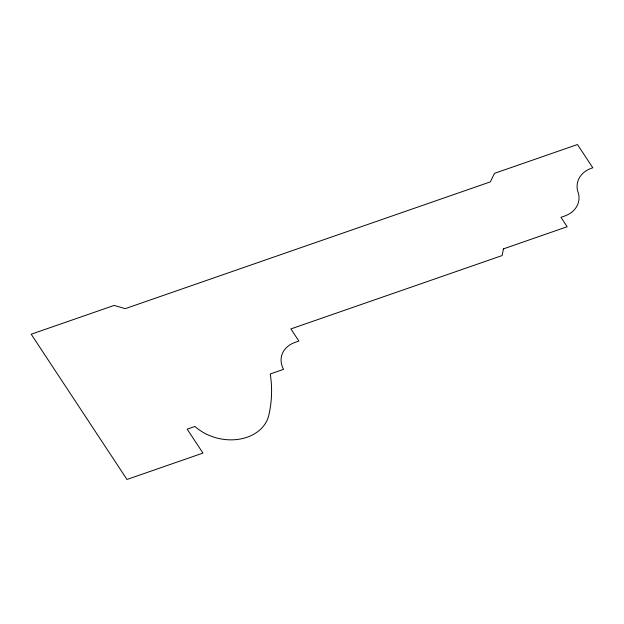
<?xml version="1.0" encoding="UTF-8"?>
<svg xmlns="http://www.w3.org/2000/svg" width="624" height="624" viewBox="0 0 624 624"><rect width="100%" height="100%" fill="white"/><g stroke="black" fill="none" stroke-linecap="round" stroke-linejoin="round"><path stroke-width="0.94" d="M503.474 248.859L502.125 255.567L290.87 328.926L298.873 341.055L295.511 342.217A27.862 21.559 13.2 0 0 283.561 369.338L270.247 373.963A174.416 134.971 13.2 0 1 269.131 413.681A43.953 34.016 13.2 0 1 239.764 439.109A43.953 34.016 13.2 0 1 194.938 426.465L187.177 429.156L202.956 453.086L126.992 479.466L31.2 334.222L114.13 305.425L125.245 308.654L490.308 181.888L494.536 173.332L577.465 144.534L592.8 167.778A28.712 22.222 13.2 0 0 578.464 193.471A28.587 22.121 13.2 0 1 564.564 216.076L560.96 217.324L567.169 226.738L503.474 248.859"/></g></svg>
